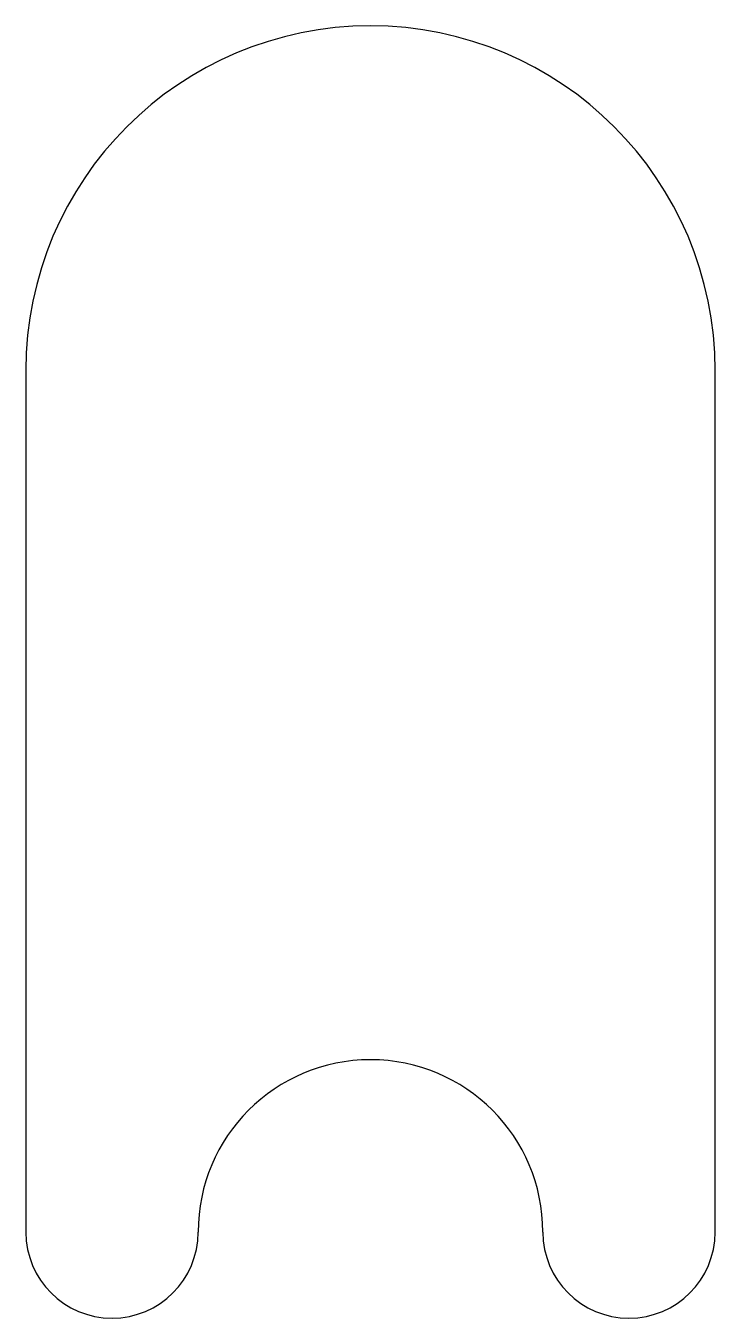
# Model space of a CAD drawing. Header units: metres. Extents: x -60 to 0, y -82 to 30.
import ezdxf

# ---------------------------------------------------------------- set-up
doc = ezdxf.new("R2010")
doc.units = ezdxf.units.M

msp = doc.modelspace()

# ---------------------------------------------------------------- linework, layer by layer
for p, q in [((-60, 0), (-60, -75)), ((0, -75), (0, 0))]:
    msp.add_line(p, q)
for centre, radius, start, end in [((-30, 0), 30, 0, 180), ((-30, -75), 15, 0, 180), ((-52.5, -75), 7.5, 180, 0), ((-7.5, -75), 7.5, 180, 0)]:
    msp.add_arc(centre, radius, start, end)

doc.saveas('drawing.dxf')
